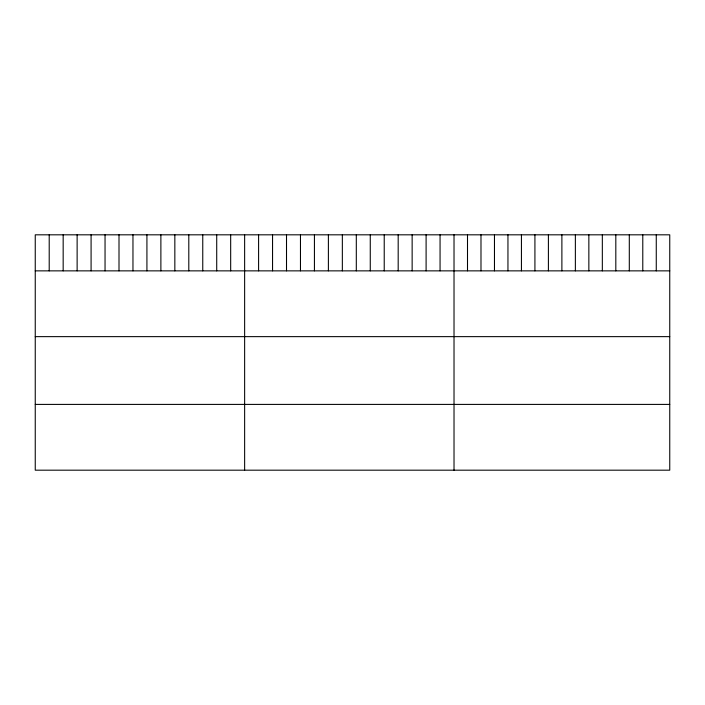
<?xml version="1.0" encoding="UTF-8"?>
<svg xmlns="http://www.w3.org/2000/svg" width="705" height="705" viewBox="0 0 705 705"><rect width="100%" height="100%" fill="white"/><g stroke="black" fill="none" stroke-linecap="round" stroke-linejoin="round"><path stroke-width="1.06" d="M669.75 270.861L669.75 470.182L35.25 470.182L35.25 234.818L669.75 234.818L669.75 270.861L35.25 270.861M35.25 336.637L669.75 336.637M35.25 404.406L669.75 404.406M656.267 234.818L656.267 270.861M642.784 234.818L642.784 270.861M629.301 234.818L629.301 270.861M615.817 234.818L615.817 270.861M602.334 234.818L602.334 270.861M588.851 234.818L588.851 270.861M575.368 234.818L575.368 270.861M561.885 234.818L561.885 270.861M548.402 234.818L548.402 270.861M534.919 234.818L534.919 270.861M521.436 234.818L521.436 270.861M507.952 234.818L507.952 270.861M494.469 234.818L494.469 270.861M480.986 234.818L480.986 270.861M467.503 234.818L467.503 270.861M454.02 234.818L454.02 470.182M440.061 234.818L440.061 270.861M426.102 234.818L426.102 270.861M412.143 234.818L412.143 270.861M398.184 234.818L398.184 270.861M384.225 234.818L384.225 270.861M370.266 234.818L370.266 270.861M356.307 234.818L356.307 270.861M342.348 234.818L342.348 270.861M328.389 234.818L328.389 270.861M314.43 234.818L314.43 270.861M300.471 234.818L300.471 270.861M286.512 234.818L286.512 270.861M272.553 234.818L272.553 270.861M258.594 234.818L258.594 270.861M244.635 234.818L244.635 470.182M230.676 234.818L230.676 270.861M216.717 234.818L216.717 270.861M202.758 234.818L202.758 270.861M188.799 234.818L188.799 270.861M174.84 234.818L174.84 270.861M160.881 234.818L160.881 270.861M146.922 234.818L146.922 270.861M132.963 234.818L132.963 270.861M119.004 234.818L119.004 270.861M105.045 234.818L105.045 270.861M91.086 234.818L91.086 270.861M77.127 234.818L77.127 270.861M63.168 234.818L63.168 270.861M49.209 234.818L49.209 270.861"/></g></svg>
